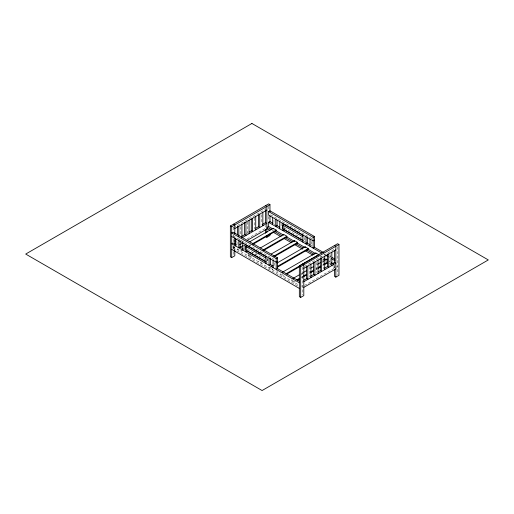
<?xml version="1.0" encoding="UTF-8"?>
<svg xmlns="http://www.w3.org/2000/svg" width="514" height="514" viewBox="0 0 514 514"><rect width="100%" height="100%" fill="white"/><g stroke="black" fill="none" stroke-linecap="round" stroke-linejoin="round"><path stroke-width="0.39" stroke-dasharray="2.57 1.93" d="M233.472 227.779L265.52 209.275M246.424 233.664L247.793 232.874M238.811 239.601L240.057 238.881M242.338 241.676L243.7 240.893M247.106 238.926L265.52 228.293L265.52 225.447M233.028 245.686L233.028 248.596L234.358 247.825L234.358 246.283M243.642 245.294L245.692 244.111M243.642 246.065L246.379 244.484M237.474 249.624L237.474 248.853L240.591 250.652L242.647 249.463M243.334 249.072L244.703 248.281M249.496 245.512L250.864 244.722M243.334 249.843L240.591 251.423L240.591 250.652M252.265 252.65L253.64 251.86M249.528 255.002L248.159 255.792L248.159 255.021L251.275 256.82L251.275 257.591M282.398 236.022L283.767 235.232M255.381 254.449L256.756 253.659M266.753 260.219L268.122 259.429M266.753 260.99L268.122 260.2M270.891 267.338L269.522 268.128L269.522 267.357L272.638 269.156L272.638 269.927L274.007 269.137M304.506 266.432L333.83 249.502M301.159 273.763L302.528 272.966M322.387 261.504L323.756 260.714M301.159 274.534L302.528 273.737M322.387 262.275L323.756 261.485M301.538 277.142L302.907 276.352M315.917 268.835L317.286 268.045M322.766 264.883L324.135 264.093M295.377 281.466L294.002 282.257L294.002 281.486M301.538 277.913L302.907 277.123M315.917 269.606L317.286 268.816M322.766 265.654L324.135 264.864M329.737 265.23L331.1 264.44M304.506 285.45L334.511 268.128M336.291 267.1L337.627 266.329M270.666 214.82L312.39 238.907M284.21 228.036L302.161 238.4M273.422 223.609L274.804 224.406M303.8 241.143L305.483 242.12M310.7 245.127L312.082 245.923M329.339 255.888L330.72 256.685M323.865 254.269L325.246 255.066M329.384 257.456L330.765 258.253M320.363 256.364L321.79 257.186M329.339 261.542L330.765 262.365M272.086 230.028L273.512 230.857M322.484 259.127L323.91 259.949M324.552 260.322L326.673 261.542M329.384 263.11L330.81 263.933M333.528 265.507L334.955 266.329M322.529 260.694L323.91 261.491M332.886 266.676L334.955 267.871M233.028 235.746L274.052 259.435M247.266 249.361L265.911 260.129M243.379 248.924L244.76 249.72M248.166 254.257L250.241 255.452M276.474 270.595L277.856 271.392M293.378 281.126L290.892 279.693L290.892 280.464M233.472 246.797L234.808 247.568M233.028 247.054L297.921 284.518M233.028 248.596L297.921 286.06M337.627 246.874L337.627 274.553M334.511 265.282L334.511 268.443M330.502 254.565L330.502 264.787M329.615 260.932L329.615 261.703M323.383 257.893L323.383 268.899M316.708 262.532L316.708 272.754M311.356 241.509L311.356 245.506M309.582 266.644L309.582 276.866M304.237 237.397L304.237 241.4M302.463 267.177L302.463 294.85M302.014 285.341L302.014 286.883M284.21 227.439L284.21 229.038M283.323 276.095L283.323 275.324L280.207 273.525L280.207 274.296M281.094 223.243L281.094 228.036M274.412 262.84L274.412 266.837M273.975 219.928L273.975 223.924M268.636 206.255L268.636 210.207M268.636 216.535L268.636 221.277M267.293 257.932L267.293 262.725M265.52 207.836L265.52 209.635M261.96 263.759L261.96 262.988L258.844 261.189L258.844 261.96M261.51 214.736L261.51 223.384M254.391 218.058L254.391 229.064M247.716 221.913L247.716 232.919M244.156 245.371L244.156 249.367M240.591 226.815L240.591 235.457M237.031 242.055L237.031 245.255M234.808 247.093L234.808 250.254M233.472 227.349L233.472 231.3M233.472 235.251L233.472 238.412M233.472 239.209L233.472 242.557M233.472 246.322L233.472 251.07M233.472 251.86L233.472 255.021"/><path stroke-width="0.77" d="M234.808 250.254L234.808 255.792L231.692 257.591L230.356 256.82L230.356 225.98L268.636 203.885L269.972 204.656L269.972 211.768M230.356 225.98L231.692 226.751L269.972 204.656M234.808 228.55L266.856 210.046M268.636 211.588L269.972 210.817L314.472 236.517L314.472 247.305L313.142 248.076L313.142 237.288L268.636 211.588L268.636 215.186L313.142 240.886L314.472 240.115M234.834 240.359L236.196 239.569M241.651 236.421L245.062 234.448M249.155 232.09L251.879 230.516M255.972 228.152L258.703 226.578M262.108 224.612L265.52 222.639L266.856 223.41L242.306 237.584M234.808 241.914L236.17 241.13M272.773 228.884L268.636 226.494L268.636 222.382L269.972 221.611L272.728 223.204M270.062 230.4L267.299 228.807L267.299 227.265L268.636 226.494M239.582 244.812L242.987 242.846M247.08 240.481L266.856 229.064M239.53 247.664L242.955 245.692M249.804 241.734L273.082 228.293L276.198 230.092L276.198 230.863L252.92 244.304M265.956 261.697L245.93 250.132L245.93 246.534L247.266 245.763L265.911 256.531M302.9 240.372L282.873 228.807L282.873 225.209L284.21 224.438L302.855 235.2M252.233 243.932L276.198 230.092M248.127 247.073L249.496 246.283M265.52 236.517L266.856 237.288L269.972 235.489L269.972 233.909M247.266 251.166L245.936 251.937L245.936 244.741M284.21 229.835L282.88 230.606L282.88 223.41M255.008 251.07L256.377 250.273M260.482 247.902L283.767 234.461L286.883 236.26L286.883 237.031L263.598 250.472M262.917 250.1L286.883 236.26M258.805 253.241L260.174 252.451M271.167 254.07L294.451 240.629L297.567 242.428L297.567 243.199L274.971 256.248M273.596 256.268L297.567 242.428M276.198 258.613L277.528 257.842L277.528 268.636L276.198 269.407L276.198 258.613L231.692 232.919L233.028 232.148L277.528 257.842M313.142 237.288L314.472 236.517M277.528 261.44L276.198 262.211L231.692 236.517M271.578 266.168L272.947 265.378M277.059 263.007L305.13 246.797L308.246 248.596L308.246 249.367L277.431 267.158M277.431 266.387L308.246 248.596M282.263 272.336L315.814 252.965L318.931 254.764L286.06 273.737M302.463 264.016L303.8 264.787L303.8 295.621L300.684 297.42L299.347 296.649L299.347 265.815L337.627 243.713L338.957 244.484L338.957 275.324L335.841 277.123L334.511 276.352L334.511 269.233M286.748 274.116L299.071 266.997M299.347 265.815L300.684 266.586L338.957 244.484M303.8 268.385L335.841 249.881M292.941 278.504L299.109 274.945M303.215 272.574L306.64 270.595M310.745 268.224L313.489 266.644M317.594 264.273L320.331 262.693M324.443 260.315L326.499 259.133L327.746 259.853M296.745 279.905L299.482 278.325M303.594 275.954L306.331 274.373M310.437 272.002L313.861 270.023M317.973 267.653L320.71 266.072M324.822 263.701L327.559 262.114M297.426 280.284L299.482 279.096M303.594 276.725L306.331 275.144M310.437 272.773L313.861 270.794M317.973 268.424L320.71 266.843M324.822 264.472L327.559 262.885M303.825 280.188L307.237 278.222M310.642 276.249L314.054 274.283M318.147 271.919L320.19 270.737M324.283 268.379L327.688 266.406M331.781 264.048L334.511 262.474L335.841 263.245L303.8 281.743M303.8 287.397L335.841 268.899M265.52 205.684L266.856 206.455L266.856 232.546M334.511 245.512L335.841 246.283L335.841 277.123M282.873 225.209L302.9 236.774M276.185 225.203L279.635 227.194M283.779 229.585L303.106 240.745M306.556 242.736L310.013 244.728M314.15 247.125L323.82 252.702M332.102 257.482L334.865 259.082M268.636 222.382L321.79 253.074M325.934 255.464L328.003 256.659M331.459 258.658L334.91 260.649M275.536 230.484L283.13 234.866M286.581 236.858L294.175 241.246M296.938 242.839L305.226 247.619M307.295 248.815L315.577 253.601M324.552 258.78L326.621 259.975M331.459 262.763L333.528 263.965M267.299 227.265L271.443 229.655M274.894 231.653L281.794 235.637M285.251 237.629L292.845 242.017M296.295 244.009L303.196 247.992M306.652 249.984L314.24 254.372M273.512 232.399L281.107 236.781M283.869 238.374L291.464 242.756M294.22 244.356L302.508 249.136M305.271 250.729L312.865 255.117M233.472 224.181L234.808 224.952L234.808 233.652M245.93 246.534L265.956 258.099M236.479 244.934L233.028 242.942L231.692 243.713L299.347 282.771M239.929 246.926L242.692 248.525M246.836 250.916L266.162 262.076M270.306 264.466L273.069 266.059M277.207 268.449L299.302 281.203M231.692 249.367L299.347 288.425M334.511 250.254L334.511 262.905M331.838 252.194L331.838 265.558M328.722 253.993L328.722 267.357L327.386 266.586L327.386 254.006M326.499 259.133L326.499 259.904M324.719 256.306L324.719 269.67M321.603 258.105L321.603 271.469L320.267 270.698L320.267 258.118M318.037 260.161L318.037 273.525M315.814 252.965L315.814 253.736M314.921 261.96L314.921 275.324L313.591 274.553L313.591 262.757M310.919 264.273L310.919 277.637M310.026 239.087L310.026 246.277M307.802 266.072L307.802 279.436L306.466 278.665L306.466 266.869M307.353 237.596L307.353 243.199L306.016 243.97L306.016 236.774M305.13 246.797L305.13 247.568M302.9 234.975L302.9 242.171M300.684 266.586L300.684 297.42M294.451 240.629L294.451 241.4M279.764 221.611L279.764 228.807M277.091 220.127L277.091 225.723L275.755 226.494L275.755 219.298M273.082 228.293L273.082 229.064M273.082 260.412L273.082 267.608M272.638 217.499L272.638 224.695M270.409 258.131L270.409 264.524L269.073 265.295L269.073 258.099M269.972 215.719L269.972 222.048M266.856 235.708L266.856 237.288M265.956 256.3L265.956 263.496M265.52 210.425L265.52 223.076M265.52 229.405L265.52 233.356M262.847 212.359L262.847 225.723M259.731 214.158L259.731 227.522L258.394 226.751L258.394 214.961M255.728 216.471L255.728 229.835M252.612 218.27L252.612 231.634L251.275 230.863L251.275 219.073M249.052 220.326L249.052 233.69M245.936 222.125L245.936 235.489L244.6 234.718L244.6 222.144M242.82 242.942L242.82 250.138M241.927 224.438L241.927 237.802M240.147 240.655L240.147 247.054L238.811 247.825L238.811 240.629M238.811 226.237L238.811 236.459M237.474 226.256L237.474 234.898M235.695 238.83L235.695 246.026M234.808 237.603L234.808 244.741M231.692 226.751L231.692 257.591M251.918 123.463L25.7 254.064L262.082 390.537L488.3 259.936L251.918 123.463"/></g></svg>
